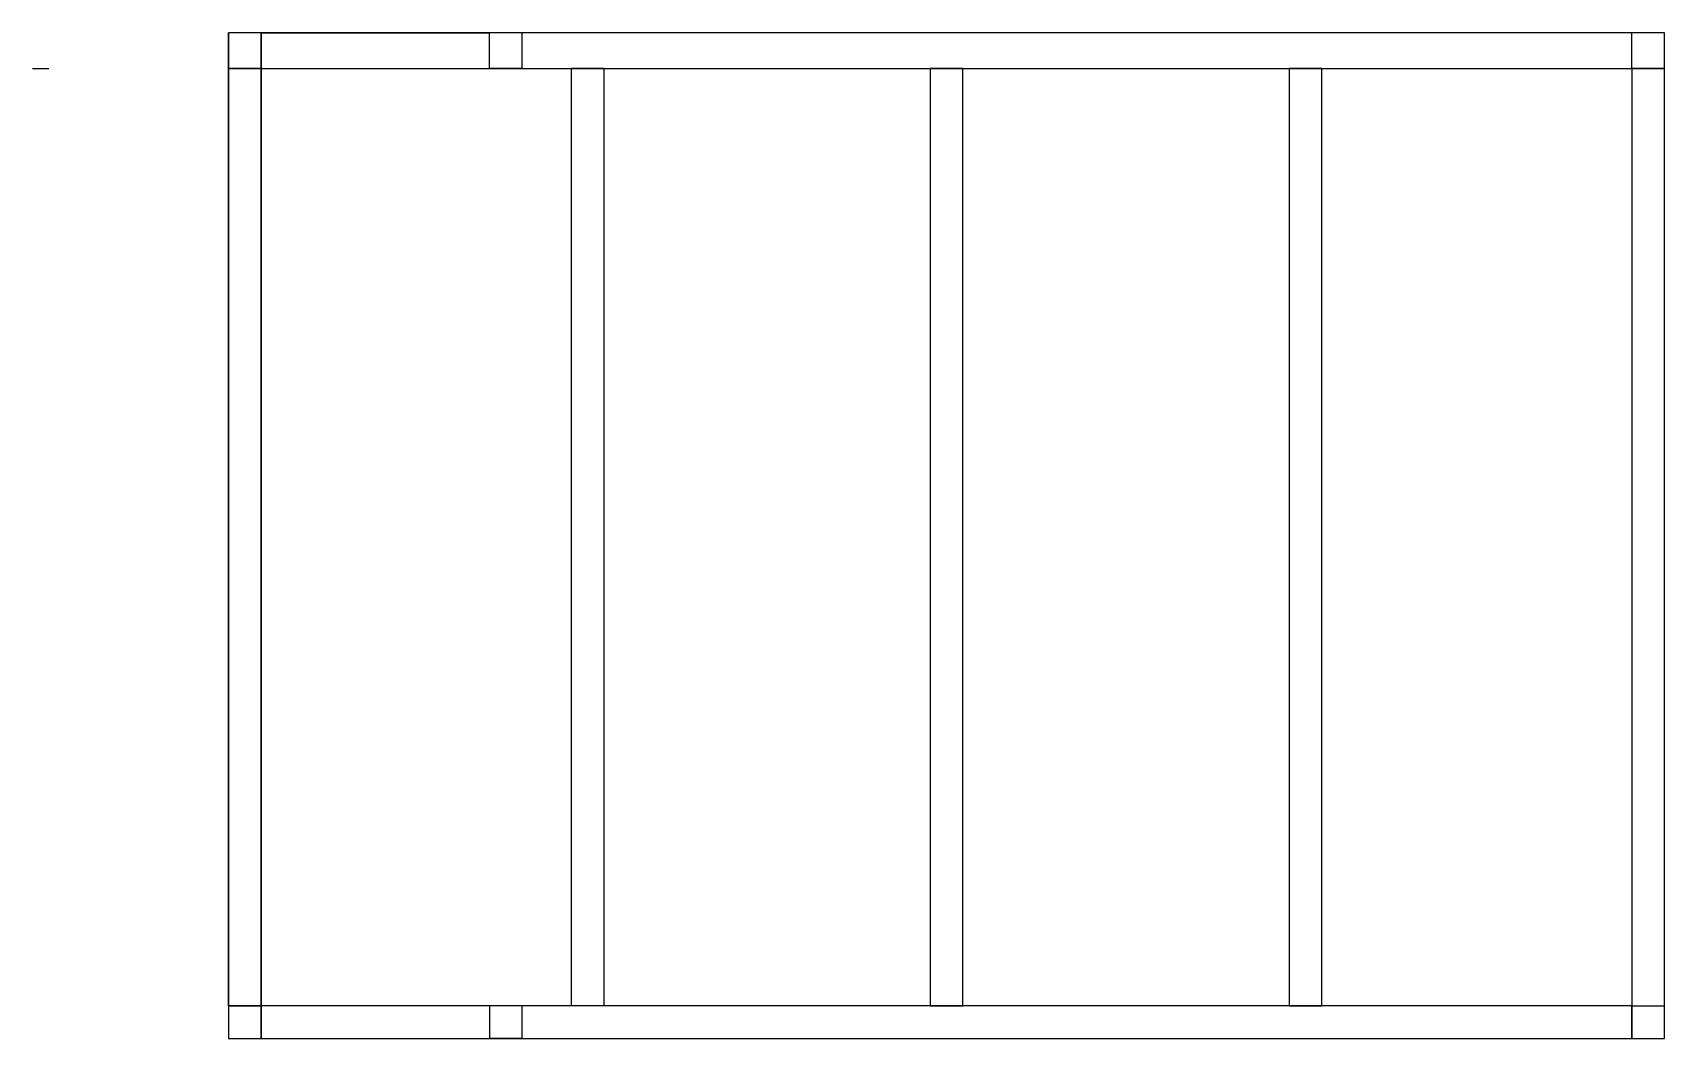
# Model space of a CAD drawing. Header units: millimetres. Extents: x -53 to 1197, y 99 to 869.
import ezdxf

# ---------------------------------------------------------------- set-up
doc = ezdxf.new("R2010")
doc.units = ezdxf.units.MM

msp = doc.modelspace()

# ---------------------------------------------------------------- linework, layer by layer
for p, q in [((97.2, 868.7), (97.2, 866.2)), ((97.2, 841.2, 835), (97.2, 868.7, 835)), ((97.2, 866.2), (97.2, 841.2)), ((122.2, 841.2), (122.2, 868.7)), ((122.2, 868.7, 225), (122.2, 841.2, 225)), ((122.2, 841.2, 200), (122.2, 868.7, 200)), ((122.2, 868.7, 200), (297.2, 868.7, 25)), ((297.2, 841.2, 25), (297.2, 868.7, 25)), ((1172.2, 841.2), (1172.2, 868.7)), ((97.2, 841.2), (1197.2, 841.2)), ((97.2, 841.2), (372.2, 841.2)), ((97.2, 123.7, 860), (97.2, 841.2, 860)), ((122.2, 841.2, 835), (97.2, 841.2, 835)), ((122.2, 123.7), (122.2, 841.2)), ((122.2, 841.2, 860), (122.2, 123.7, 860)), ((122.2, 841.2, 225), (122.2, 841.2, 200)), ((122.2, 841.2, 225), (122.2, 841.2, 225)), ((122.2, 841.2, 225), (122.2, 841.2, 108.5)), ((122.2, 841.2, 225), (122.2, 841.2, 200)), ((322.2, 841.2, 25), (297.2, 841.2, 25)), ((384.7, 841.2), (359.7, 841.2)), ((359.7, 841.2), (359.7, 123.7)), ((372.2, 841.2), (647.2, 841.2)), ((372.2, 841.2), (384.7, 841.2)), ((384.7, 841.2), (384.7, 123.7)), ((659.7, 841.2), (634.7, 841.2)), ((634.7, 841.2), (634.7, 123.7)), ((647.2, 841.2), (922.2, 841.2)), ((647.2, 841.2), (659.7, 841.2)), ((659.7, 123.7), (659.7, 841.2)), ((934.7, 841.2), (909.7, 841.2)), ((909.7, 841.2), (909.7, 123.7)), ((922.2, 841.2), (934.7, 841.2)), ((934.7, 123.7), (934.7, 841.2)), ((1197.2, 841.2), (1172.2, 841.2)), ((1172.2, 841.2), (1172.2, 98.7)), ((1172.2, 123.7), (97.2, 123.7)), ((97.2, 123.7), (122.2, 123.7)), ((122.2, 123.7, 860), (97.2, 123.7, 860)), ((122.2, 123.7, 835), (97.2, 123.7, 835)), ((97.2, 123.7, 835), (97.2, 98.7, 835)), ((97.2, 123.7, 860), (97.2, 123.7, 835)), ((122.2, 123.7), (122.2, 98.7)), ((122.2, 123.7, 25), (122.2, 123.7, 225)), ((122.2, 123.7, 225), (122.2, 98.7, 225)), ((122.2, 123.7, 225), (122.2, 123.7, 200)), ((122.2, 98.7, 200), (122.2, 123.7, 200)), ((322.2, 123.7, 25), (297.2, 123.7, 25)), ((297.2, 123.7, 25), (297.2, 98.7, 25)), ((322.2, 98.7, 25), (322.2, 123.7, 25)), ((322.2, 98.7, 25), (322.2, 123.7, 25)), ((634.7, 123.7), (659.7, 123.7)), ((909.7, 123.7), (934.7, 123.7)), ((1172.2, 98.7), (1172.2, 123.7)), ((1172.2, 123.7), (1197.2, 123.7)), ((122.2, 98.7, 25), (322.2, 98.7, 25)), ((122.2, 98.7, 225), (322.2, 98.7, 25)), ((122.2, 98.7, 225), (122.2, 98.7, 200)), ((322.2, 98.7, 25), (297.2, 98.7, 25))]:
    msp.add_line(p, q)
at = {"extrusion": (0, -1, 0)}
for p, q in [((97.2, 868.7, 225), (97.2, 868.7, 200)), ((-52.8, 841.2, 860), (-52.8, 841.2, 847.5)), ((-52.8, 841.2, 847.5), (-40.3, 841.2, 847.5)), ((97.2, 841.2, 860), (97.2, 841.2, 835)), ((97.2, 841.2, 835), (97.2, 123.7, 835)), ((122.2, 841.2, 225), (97.2, 841.2, 225)), ((122.2, 841.2, 200), (97.2, 841.2, 200)), ((97.2, 841.2, 225), (97.2, 841.2, 200)), ((97.2, 841.2, 200), (122.2, 841.2, 200)), ((97.2, 841.2, 225), (97.2, 841.2, 200)), ((97.2, 841.2, 200), (122.2, 841.2, 200)), ((122.2, 841.2, 225), (97.2, 841.2, 225)), ((122.2, 841.2, 200), (122.2, 841.2, 225)), ((122.2, 841.2, 200), (122.2, 841.2, 225))]:
    msp.add_line(p, q, dxfattribs=at)
at = {"extrusion": (0, 1, 0)}
for p, q in [((122.2, 868.7, 25), (122.2, 868.7, 225)), ((122.2, 123.7, 835), (122.2, 841.2, 835)), ((122.2, 123.7, 200), (97.2, 123.7, 200)), ((122.2, 123.7, 860), (122.2, 123.7, 835)), ((122.2, 123.7, 225), (122.2, 123.7, 200))]:
    msp.add_line(p, q, dxfattribs=at)
at = {"extrusion": (1, -2.06703e-15, 0)}
for p, q in [((297.2, 841.2, 25), (297.2, 868.7, 25)), ((322.2, 841.2, 25), (322.2, 868.7, 25)), ((122.2, 841.2, 25), (322.2, 841.2, 25))]:
    msp.add_line(p, q, dxfattribs=at)
msp.add_lwpolyline([(97.2, 98.7), (1197.2, 98.7), (1197.2, 868.7), (97.2, 868.7)], close=True)
at = {"extrusion": (0, -1, 0), "elevation": -123.7}
msp.add_lwpolyline([(122.2, 250), (122.2, 225), (97.2, 225), (97.2, 250)], dxfattribs=at)

doc.saveas('drawing.dxf')
